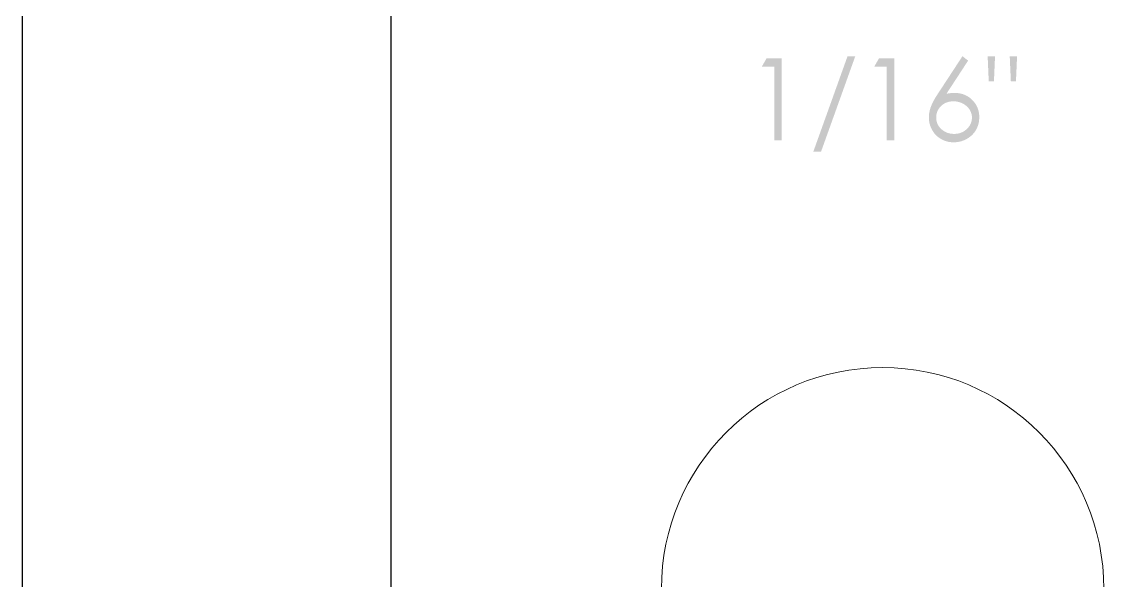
# Model space of a CAD drawing. Header units: inches. Extents: x 0 to 24, y 0 to 12.
# Drawn here: x 0 to 1.681, y 9.442 to 10.295 of the extents above; entities that cross this region are included whole.
import ezdxf

# ---------------------------------------------------------------- set-up
doc = ezdxf.new("R2010")
doc.units = ezdxf.units.IN
doc.header["$MEASUREMENT"] = 0
doc.layers.add('_dh_cut', color=6, linetype='Continuous', lineweight=5)
doc.layers.add('_dh_engrave', color=1, linetype='Continuous', lineweight=5)

msp = doc.modelspace()

# ---------------------------------------------------------------- hatches: boundary and pattern name
at = {"layer": '_dh_engrave'}
h = msp.add_hatch(color=256, dxfattribs=at)
h.dxf.hatch_style = 1
h.paths.add_polyline_path([(1.159, 10.2397), (1.1359, 10.2397), (1.1286, 10.2269), (1.1478, 10.2269), (1.1478, 10.1147), (1.159, 10.1147)])
h.paths.add_polyline_path([(1.2712, 10.2429), (1.2594, 10.2429), (1.2071, 10.0971), (1.2189, 10.0971)])
h.paths.add_polyline_path([(1.3305, 10.2397), (1.3074, 10.2397), (1.3001, 10.2269), (1.3193, 10.2269), (1.3193, 10.1147), (1.3305, 10.1147)])
h.paths.add_polyline_path([(1.4468, 10.1786), (1.4463, 10.179), (1.4459, 10.1794), (1.4454, 10.1797), (1.445, 10.1801), (1.4445, 10.1804), (1.444, 10.1807), (1.4435, 10.181), (1.443, 10.1814), (1.4426, 10.1817), (1.4421, 10.1819), (1.4416, 10.1822), (1.441, 10.1825), (1.4405, 10.1828), (1.44, 10.183), (1.4395, 10.1833), (1.439, 10.1835), (1.4384, 10.1838), (1.4379, 10.184), (1.4374, 10.1842), (1.4368, 10.1844), (1.4363, 10.1847), (1.4358, 10.1848), (1.4352, 10.185), (1.4347, 10.1852), (1.4341, 10.1854), (1.4335, 10.1855), (1.433, 10.1857), (1.4324, 10.1858), (1.4319, 10.1859), (1.4313, 10.186), (1.4307, 10.1862), (1.4302, 10.1863), (1.4296, 10.1864), (1.429, 10.1864), (1.4284, 10.1865), (1.4279, 10.1866), (1.4273, 10.1866), (1.4267, 10.1867), (1.4261, 10.1867), (1.4256, 10.1868), (1.425, 10.1868), (1.4244, 10.1868), (1.4238, 10.1868), (1.4232, 10.1868), (1.4225, 10.1868), (1.4217, 10.1868), (1.4209, 10.1868), (1.4202, 10.1867), (1.4194, 10.1867), (1.4187, 10.1867), (1.4179, 10.1866), (1.4171, 10.1866), (1.4164, 10.1865), (1.4156, 10.1864), (1.4148, 10.1863), (1.4141, 10.1862), (1.4133, 10.1861), (1.4126, 10.186), (1.4118, 10.1859), (1.4111, 10.1858), (1.4103, 10.1856), (1.4433, 10.2361), (1.4347, 10.2429), (1.3974, 10.1859), (1.3971, 10.1855), (1.3968, 10.185), (1.3965, 10.1846), (1.3963, 10.1842), (1.396, 10.1837), (1.3957, 10.1833), (1.3954, 10.1829), (1.3952, 10.1824), (1.3949, 10.182), (1.3946, 10.1816), (1.3943, 10.1811), (1.3941, 10.1807), (1.3938, 10.1803), (1.3935, 10.1798), (1.3933, 10.1794), (1.393, 10.1789), (1.3928, 10.1785), (1.3925, 10.1781), (1.3922, 10.1776), (1.392, 10.1772), (1.3917, 10.1767), (1.3915, 10.1763), (1.3912, 10.1758), (1.391, 10.1754), (1.3907, 10.1749), (1.3905, 10.1745), (1.3903, 10.174), (1.39, 10.1736), (1.3898, 10.1731), (1.3896, 10.1727), (1.3893, 10.1722), (1.3891, 10.1717), (1.3889, 10.1713), (1.3886, 10.1708), (1.3884, 10.1704), (1.3882, 10.1699), (1.388, 10.1694), (1.3878, 10.169), (1.3876, 10.1685), (1.3874, 10.168), (1.3872, 10.1675), (1.387, 10.1671), (1.3868, 10.1666), (1.3866, 10.1661), (1.3865, 10.1656), (1.3863, 10.1651), (1.3861, 10.1647), (1.3859, 10.1642), (1.3858, 10.1637), (1.3856, 10.1632), (1.3855, 10.1627), (1.3853, 10.1622), (1.3852, 10.1617), (1.3851, 10.1612), (1.3849, 10.1607), (1.3848, 10.1602), (1.3847, 10.1597), (1.3846, 10.1592), (1.3845, 10.1587), (1.3843, 10.1582), (1.3842, 10.1577), (1.3841, 10.1572), (1.3841, 10.1567), (1.384, 10.1562), (1.3839, 10.1557), (1.3838, 10.1552), (1.3837, 10.1547), (1.3837, 10.1542), (1.3836, 10.1537), (1.3836, 10.1532), (1.3835, 10.1527), (1.3835, 10.1521), (1.3835, 10.1516), (1.3835, 10.1511), (1.3834, 10.1506), (1.3834, 10.1501), (1.3834, 10.1496), (1.3834, 10.1488), (1.3835, 10.148), (1.3835, 10.1473), (1.3836, 10.1465), (1.3836, 10.1457), (1.3837, 10.1449), (1.3838, 10.1442), (1.3839, 10.1434), (1.384, 10.1426), (1.3842, 10.1419), (1.3843, 10.1411), (1.3845, 10.1403), (1.3847, 10.1396), (1.3849, 10.1388), (1.3851, 10.1381), (1.3853, 10.1374), (1.3856, 10.1366), (1.3859, 10.1359), (1.3862, 10.1352), (1.3864, 10.1344), (1.3868, 10.1337), (1.3871, 10.133), (1.3874, 10.1323), (1.3877, 10.1316), (1.3881, 10.1309), (1.3885, 10.1303), (1.3889, 10.1296), (1.3893, 10.1289), (1.3897, 10.1283), (1.3901, 10.1276), (1.3905, 10.127), (1.391, 10.1263), (1.3915, 10.1257), (1.3919, 10.1251), (1.3924, 10.1245), (1.393, 10.1239), (1.3935, 10.1233), (1.394, 10.1228), (1.3946, 10.1222), (1.3951, 10.1217), (1.3957, 10.1212), (1.3963, 10.1206), (1.3969, 10.1201), (1.3975, 10.1196), (1.3981, 10.1192), (1.3987, 10.1187), (1.3993, 10.1183), (1.4, 10.1178), (1.4006, 10.1174), (1.4013, 10.117), (1.402, 10.1166), (1.4026, 10.1162), (1.4033, 10.1159), (1.404, 10.1155), (1.4047, 10.1152), (1.4054, 10.1148), (1.4061, 10.1145), (1.4068, 10.1142), (1.4076, 10.114), (1.4083, 10.1137), (1.409, 10.1134), (1.4098, 10.1132), (1.4105, 10.113), (1.4113, 10.1128), (1.412, 10.1126), (1.4128, 10.1124), (1.4135, 10.1122), (1.4143, 10.1121), (1.4151, 10.112), (1.4158, 10.1119), (1.4166, 10.1118), (1.4174, 10.1117), (1.4182, 10.1117), (1.4189, 10.1116), (1.4197, 10.1116), (1.4205, 10.1115), (1.4213, 10.1115), (1.4221, 10.1115), (1.4229, 10.1116), (1.4236, 10.1116), (1.4244, 10.1117), (1.4252, 10.1117), (1.426, 10.1118), (1.4268, 10.1119), (1.4276, 10.112), (1.4284, 10.1121), (1.4291, 10.1123), (1.4299, 10.1124), (1.4307, 10.1126), (1.4315, 10.1128), (1.4322, 10.113), (1.433, 10.1132), (1.4338, 10.1134), (1.4345, 10.1137), (1.4353, 10.114), (1.436, 10.1142), (1.4367, 10.1145), (1.4375, 10.1148), (1.4382, 10.1152), (1.4389, 10.1155), (1.4396, 10.1158), (1.4403, 10.1162), (1.441, 10.1166), (1.4417, 10.117), (1.4424, 10.1174), (1.4431, 10.1178), (1.4437, 10.1182), (1.4444, 10.1187), (1.445, 10.1191), (1.4457, 10.1196), (1.4463, 10.1201), (1.4469, 10.1206), (1.4475, 10.1211), (1.4481, 10.1216), (1.4487, 10.1221), (1.4493, 10.1227), (1.4499, 10.1232), (1.4504, 10.1238), (1.4509, 10.1244), (1.4515, 10.125), (1.452, 10.1256), (1.4525, 10.1262), (1.453, 10.1268), (1.4534, 10.1275), (1.4539, 10.1281), (1.4543, 10.1288), (1.4547, 10.1294), (1.4552, 10.1301), (1.4556, 10.1308), (1.4559, 10.1315), (1.4563, 10.1322), (1.4566, 10.1329), (1.457, 10.1336), (1.4573, 10.1344), (1.4576, 10.1351), (1.4579, 10.1358), (1.4582, 10.1366), (1.4584, 10.1373), (1.4587, 10.1381), (1.4589, 10.1388), (1.4591, 10.1396), (1.4593, 10.1404), (1.4595, 10.1411), (1.4596, 10.1419), (1.4598, 10.1427), (1.4599, 10.1435), (1.46, 10.1443), (1.4601, 10.1451), (1.4601, 10.1458), (1.4602, 10.1466), (1.4602, 10.1474), (1.4603, 10.1482), (1.4603, 10.149), (1.4603, 10.1498), (1.4603, 10.1504), (1.4603, 10.151), (1.4603, 10.1515), (1.4602, 10.1521), (1.4602, 10.1527), (1.4602, 10.1533), (1.4601, 10.1538), (1.4601, 10.1544), (1.46, 10.155), (1.4599, 10.1556), (1.4599, 10.1561), (1.4598, 10.1567), (1.4597, 10.1573), (1.4595, 10.1579), (1.4594, 10.1584), (1.4593, 10.159), (1.4592, 10.1595), (1.459, 10.1601), (1.4589, 10.1607), (1.4587, 10.1612), (1.4585, 10.1618), (1.4583, 10.1623), (1.4581, 10.1629), (1.4579, 10.1634), (1.4577, 10.1639), (1.4575, 10.1645), (1.4573, 10.165), (1.4571, 10.1655), (1.4568, 10.1661), (1.4566, 10.1666), (1.4563, 10.1671), (1.456, 10.1676), (1.4557, 10.1681), (1.4555, 10.1686), (1.4552, 10.1691), (1.4548, 10.1696), (1.4545, 10.1701), (1.4542, 10.1706), (1.4539, 10.171), (1.4535, 10.1715), (1.4532, 10.172), (1.4528, 10.1724), (1.4525, 10.1729), (1.4521, 10.1733), (1.4517, 10.1738), (1.4514, 10.1742), (1.451, 10.1746), (1.4506, 10.1751), (1.4502, 10.1755), (1.4498, 10.1759), (1.4494, 10.1763), (1.449, 10.1767), (1.4485, 10.1771), (1.4481, 10.1775), (1.4477, 10.1779), (1.4472, 10.1783)])
h.paths.add_polyline_path([(1.4171, 10.1738), (1.4179, 10.1739), (1.4187, 10.1739), (1.4195, 10.174), (1.4202, 10.174), (1.4209, 10.174), (1.422, 10.174), (1.4228, 10.174), (1.4236, 10.1739), (1.4244, 10.1738), (1.4252, 10.1738), (1.4261, 10.1736), (1.4269, 10.1735), (1.4277, 10.1733), (1.4285, 10.1732), (1.4293, 10.173), (1.4301, 10.1727), (1.4309, 10.1725), (1.4317, 10.1722), (1.4324, 10.1719), (1.4332, 10.1716), (1.434, 10.1713), (1.4347, 10.1709), (1.4354, 10.1705), (1.4362, 10.1701), (1.4369, 10.1697), (1.4376, 10.1693), (1.4383, 10.1688), (1.4389, 10.1683), (1.4396, 10.1678), (1.4402, 10.1673), (1.4409, 10.1667), (1.4415, 10.1662), (1.4421, 10.1656), (1.4427, 10.165), (1.4432, 10.1644), (1.4438, 10.1638), (1.4443, 10.1631), (1.4448, 10.1625), (1.4453, 10.1618), (1.4457, 10.1611), (1.4462, 10.1604), (1.4466, 10.1597), (1.4469, 10.159), (1.4473, 10.1582), (1.4476, 10.1574), (1.4479, 10.1567), (1.4481, 10.1559), (1.4484, 10.1551), (1.4486, 10.1543), (1.4487, 10.1534), (1.4489, 10.1526), (1.449, 10.1518), (1.449, 10.151), (1.4491, 10.1502), (1.4491, 10.1492), (1.4491, 10.1485), (1.4491, 10.1477), (1.449, 10.1469), (1.4489, 10.1461), (1.4488, 10.1453), (1.4487, 10.1445), (1.4485, 10.1437), (1.4483, 10.1429), (1.4481, 10.1421), (1.4478, 10.1414), (1.4475, 10.1406), (1.4472, 10.1399), (1.4469, 10.1391), (1.4465, 10.1384), (1.4461, 10.1377), (1.4457, 10.137), (1.4453, 10.1363), (1.4448, 10.1357), (1.4443, 10.135), (1.4438, 10.1344), (1.4431, 10.1336), (1.4424, 10.1329), (1.4419, 10.1323), (1.4413, 10.1317), (1.4407, 10.1312), (1.4401, 10.1307), (1.4394, 10.1302), (1.4388, 10.1297), (1.4381, 10.1292), (1.4374, 10.1287), (1.4368, 10.1283), (1.4361, 10.1279), (1.4354, 10.1275), (1.4346, 10.1271), (1.4339, 10.1268), (1.4332, 10.1265), (1.4324, 10.1262), (1.4316, 10.1259), (1.4309, 10.1257), (1.4301, 10.1254), (1.4293, 10.1252), (1.4285, 10.125), (1.4277, 10.1249), (1.4269, 10.1247), (1.4261, 10.1246), (1.4253, 10.1245), (1.4245, 10.1245), (1.4237, 10.1244), (1.4229, 10.1244), (1.4219, 10.1243), (1.4208, 10.1244), (1.42, 10.1244), (1.4192, 10.1245), (1.4184, 10.1245), (1.4176, 10.1246), (1.4168, 10.1247), (1.416, 10.1249), (1.4152, 10.125), (1.4142, 10.1253), (1.4133, 10.1255), (1.4125, 10.1258), (1.4117, 10.126), (1.411, 10.1263), (1.4102, 10.1266), (1.4095, 10.127), (1.4087, 10.1273), (1.408, 10.1277), (1.4073, 10.1281), (1.4066, 10.1285), (1.4059, 10.129), (1.4053, 10.1294), (1.4046, 10.1299), (1.404, 10.1304), (1.4034, 10.1309), (1.4027, 10.1315), (1.4021, 10.132), (1.4016, 10.1326), (1.401, 10.1331), (1.4005, 10.1337), (1.3999, 10.1344), (1.3994, 10.135), (1.3989, 10.1357), (1.3985, 10.1363), (1.398, 10.137), (1.3976, 10.1377), (1.3972, 10.1384), (1.3969, 10.1391), (1.3965, 10.1399), (1.3962, 10.1406), (1.3959, 10.1414), (1.3957, 10.1421), (1.3954, 10.1429), (1.3952, 10.1437), (1.3951, 10.1445), (1.3949, 10.1453), (1.3948, 10.1461), (1.3947, 10.1469), (1.3947, 10.1477), (1.3946, 10.1485), (1.3946, 10.1491), (1.3947, 10.1502), (1.3947, 10.151), (1.3948, 10.1517), (1.3948, 10.1525), (1.3949, 10.1533), (1.3951, 10.1543), (1.3954, 10.1555), (1.3957, 10.1566), (1.3961, 10.1578), (1.3965, 10.1589), (1.397, 10.16), (1.3975, 10.1609), (1.3979, 10.1616), (1.3983, 10.1623), (1.3988, 10.1631), (1.3994, 10.1639), (1.4, 10.1647), (1.4007, 10.1655), (1.4012, 10.1661), (1.4019, 10.1668), (1.4028, 10.1676), (1.4037, 10.1684), (1.4047, 10.1691), (1.4057, 10.1698), (1.4067, 10.1705), (1.4077, 10.1711), (1.4086, 10.1715), (1.4094, 10.1718), (1.4103, 10.1722), (1.4112, 10.1725), (1.412, 10.1728), (1.4128, 10.173), (1.4135, 10.1732), (1.4143, 10.1734), (1.4153, 10.1736), (1.4163, 10.1737)], flags=16)
h.paths.add_polyline_path([(1.4844, 10.2429), (1.4731, 10.2429), (1.4748, 10.2045), (1.4827, 10.2045)])
h.paths.add_polyline_path([(1.518, 10.2429), (1.5068, 10.2429), (1.5085, 10.2045), (1.5163, 10.2045)])

# ---------------------------------------------------------------- linework, layer by layer
msp.add_lwpolyline([(0, 0), (24, 0), (24, 12), (0, 12)], close=True)
at = {"layer": '_dh_cut', "color": 4, "linetype": 'Continuous', "lineweight": 25}
msp.add_lwpolyline([(6.8429, 9.1737), (6.8429, 7.1737), (7.0629, 7.1737), (7.0629, 4.9305), (0.5629, 4.9305), (0.5629, 7.1737), (0.7829, 7.1737), (0.7829, 9.1737), (0.5629, 9.1737), (0.5629, 11.4305), (7.0629, 11.4305), (7.0629, 9.1737)], close=True, dxfattribs=at)
at = {"layer": '_dh_cut'}
msp.add_circle((1.3129, 9.4305), 0.3375, dxfattribs=at)

doc.saveas('drawing.dxf')
